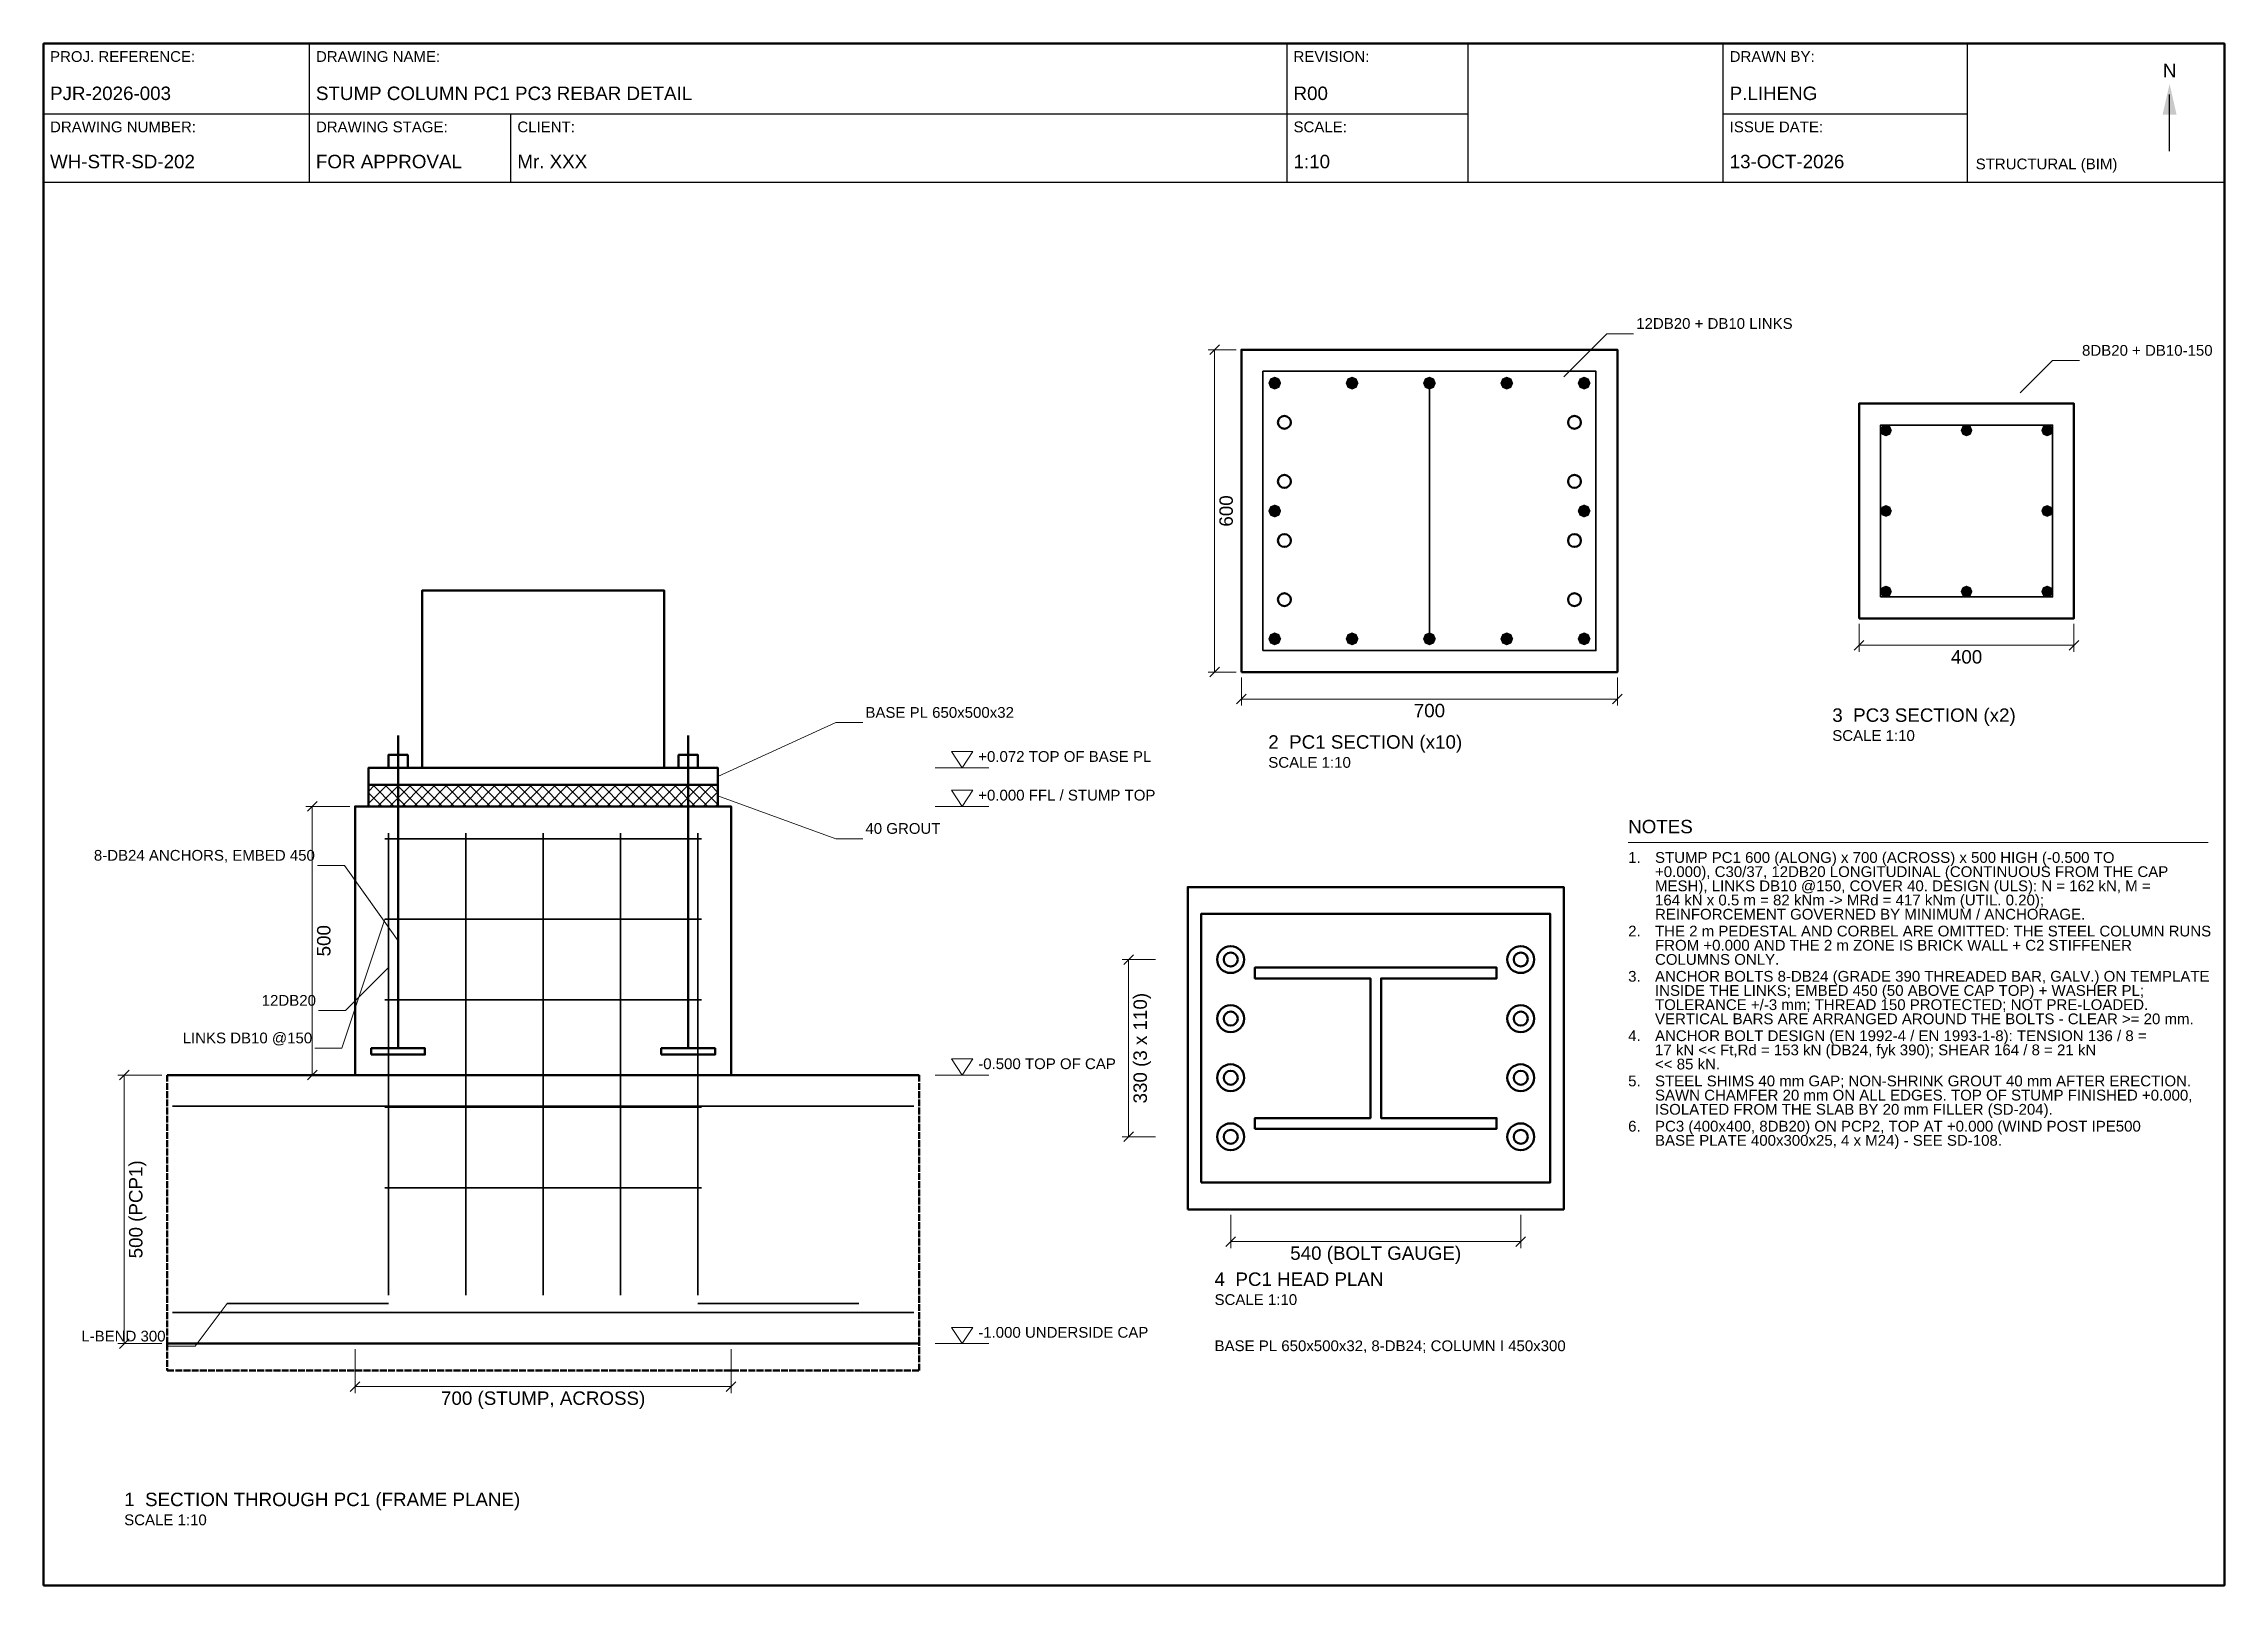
# Model space of a CAD drawing. Header units: millimetres. Extents: x 7 to 413, y 5 to 292.
import ezdxf
from ezdxf.enums import TextEntityAlignment as Align

# ---------------------------------------------------------------- set-up
doc = ezdxf.new("R2010")
doc.units = ezdxf.units.MM
doc.linetypes.add('DASHED', pattern=[1.524, 1.27, -0.254])
for name, color, linetype, lineweight in [('S-ANNO-DIMS', 7, 'Continuous', 18), ('S-ANNO-TEXT', 7, 'Continuous', 18), ('S-CONC-OUTLINE', 7, 'Continuous', 50), ('S-DETAIL-THIN', 8, 'Continuous', 18), ('S-HATCH-CONC', 8, 'Continuous', 18), ('S-REBAR', 1, 'Continuous', 35), ('S-STEEL-OUTLINE', 7, 'Continuous', 50), ('S-TBLK-BORDER', 7, 'Continuous', 50), ('S-TBLK-LINE', 7, 'Continuous', 25), ('S-TBLK-TEXT', 7, 'Continuous', 18)]:
    doc.layers.add(name, color=color, linetype=linetype, lineweight=lineweight)
doc.styles.add('TEXT_2.0', font='arial.ttf')
doc.styles.add('TEXT_2.5', font='arial.ttf')

# ---------------------------------------------------------------- blocks, each defined once
blk = doc.blocks.new('STR_TITLEBLOCK_A3')
at = {"layer": 'S-TBLK-BORDER'}
blk.add_lwpolyline([(7, 5), (413, 5), (413, 292), (7, 292)], close=True, dxfattribs=at)
at = {"layer": 'S-TBLK-LINE'}
for p, q in [((56.5, 266.2), (56.5, 292)), ((238.5, 266.2), (238.5, 292)), ((272.2, 266.2), (272.2, 292)), ((319.7, 266.2), (319.7, 292)), ((365.2, 266.2), (365.2, 292)), ((402.8, 272), (402.8, 282.5)), ((7, 278.9), (272.2, 278.9)), ((94, 266.2), (94, 278.9)), ((319.7, 278.9), (365.2, 278.9)), ((7, 266.2), (413, 266.2))]:
    blk.add_line(p, q, dxfattribs=at)
blk.add_solid([(401.5, 278.8), (404.1, 278.8), (402.8, 284.5)], dxfattribs=at)
at = {"layer": 'S-TBLK-TEXT', "color": 8, "style": 'TEXT_2.0'}
for s, p in [('PROJ. REFERENCE:', (8.2, 288.6)), ('DRAWING NAME:', (57.7, 288.6)), ('REVISION:', (239.7, 288.6)), ('DRAWN BY:', (320.9, 288.6)), ('DRAWING NUMBER:', (8.2, 275.5)), ('DRAWING STAGE:', (57.7, 275.5)), ('CLIENT:', (95.2, 275.5)), ('SCALE:', (239.7, 275.5)), ('ISSUE DATE:', (320.9, 275.5))]:
    blk.add_text(s, height=2, dxfattribs=at).set_placement(p)
at = {"layer": 'S-TBLK-TEXT', "style": 'TEXT_2.5'}
blk.add_text('N', height=2.5, dxfattribs=at).set_placement((402.8, 287), align=Align.MIDDLE_CENTER)
at = {"layer": 'S-TBLK-TEXT', "style": 'TEXT_2.0'}
blk.add_text('STRUCTURAL (BIM)', height=2, dxfattribs=at).set_placement((366.7, 268.6))
at = {"layer": 'S-TBLK-TEXT', "style": 'TEXT_2.5'}
for tag, p in [('PROJ_REFERENCE', (8.2, 281.5)), ('DRAWING_NAME', (57.7, 281.5)), ('REVISION', (239.7, 281.5)), ('DRAWN_BY', (320.9, 281.5)), ('DRAWING_NUMBER', (8.2, 268.8)), ('DRAWING_STAGE', (57.7, 268.8)), ('CLIENT', (95.2, 268.8)), ('SCALE', (239.7, 268.8)), ('ISSUE_DATE', (320.9, 268.8))]:
    blk.add_attdef(tag, p, '', height=2.5, dxfattribs=at)

msp = doc.modelspace()

# ---------------------------------------------------------------- hatches: boundary and pattern name
at = {"layer": 'S-HATCH-CONC'}
h = msp.add_hatch(dxfattribs=at)
h.set_pattern_fill('ANSI37', color=256, scale=0.5)
h.paths.add_polyline_path([(67.5, 150), (132.5, 150), (132.5, 154), (67.5, 154)])
at = {"layer": 'S-REBAR'}
for points in [[(237.4, 228.8), (237.05, 229.65), (236.2, 230), (235.35, 229.65), (235, 228.8), (235.35, 227.95), (236.2, 227.6), (237.05, 227.95)], [(251.8, 228.8), (251.45, 229.65), (250.6, 230), (249.75, 229.65), (249.4, 228.8), (249.75, 227.95), (250.6, 227.6), (251.45, 227.95)], [(266.2, 228.8), (265.85, 229.65), (265, 230), (264.15, 229.65), (263.8, 228.8), (264.15, 227.95), (265, 227.6), (265.85, 227.95)], [(280.6, 228.8), (280.25, 229.65), (279.4, 230), (278.55, 229.65), (278.2, 228.8), (278.55, 227.95), (279.4, 227.6), (280.25, 227.95)], [(295, 228.8), (294.65, 229.65), (293.8, 230), (292.95, 229.65), (292.6, 228.8), (292.95, 227.95), (293.8, 227.6), (294.65, 227.95)], [(351.1, 220), (350.78, 220.78), (350, 221.1), (349.22, 220.78), (348.9, 220), (349.22, 219.22), (350, 218.9), (350.78, 219.22)], [(366.1, 220), (365.78, 220.78), (365, 221.1), (364.22, 220.78), (363.9, 220), (364.22, 219.22), (365, 218.9), (365.78, 219.22)], [(381.1, 220), (380.78, 220.78), (380, 221.1), (379.22, 220.78), (378.9, 220), (379.22, 219.22), (380, 218.9), (380.78, 219.22)], [(237.4, 205), (237.05, 205.85), (236.2, 206.2), (235.35, 205.85), (235, 205), (235.35, 204.15), (236.2, 203.8), (237.05, 204.15)], [(295, 205), (294.65, 205.85), (293.8, 206.2), (292.95, 205.85), (292.6, 205), (292.95, 204.15), (293.8, 203.8), (294.65, 204.15)], [(351.1, 205), (350.78, 205.78), (350, 206.1), (349.22, 205.78), (348.9, 205), (349.22, 204.22), (350, 203.9), (350.78, 204.22)], [(381.1, 205), (380.78, 205.78), (380, 206.1), (379.22, 205.78), (378.9, 205), (379.22, 204.22), (380, 203.9), (380.78, 204.22)], [(351.1, 190), (350.78, 190.78), (350, 191.1), (349.22, 190.78), (348.9, 190), (349.22, 189.22), (350, 188.9), (350.78, 189.22)], [(366.1, 190), (365.78, 190.78), (365, 191.1), (364.22, 190.78), (363.9, 190), (364.22, 189.22), (365, 188.9), (365.78, 189.22)], [(381.1, 190), (380.78, 190.78), (380, 191.1), (379.22, 190.78), (378.9, 190), (379.22, 189.22), (380, 188.9), (380.78, 189.22)], [(237.4, 181.2), (237.05, 182.05), (236.2, 182.4), (235.35, 182.05), (235, 181.2), (235.35, 180.35), (236.2, 180), (237.05, 180.35)], [(251.8, 181.2), (251.45, 182.05), (250.6, 182.4), (249.75, 182.05), (249.4, 181.2), (249.75, 180.35), (250.6, 180), (251.45, 180.35)], [(266.2, 181.2), (265.85, 182.05), (265, 182.4), (264.15, 182.05), (263.8, 181.2), (264.15, 180.35), (265, 180), (265.85, 180.35)], [(280.6, 181.2), (280.25, 182.05), (279.4, 182.4), (278.55, 182.05), (278.2, 181.2), (278.55, 180.35), (279.4, 180), (280.25, 180.35)], [(295, 181.2), (294.65, 182.05), (293.8, 182.4), (292.95, 182.05), (292.6, 181.2), (292.95, 180.35), (293.8, 180), (294.65, 180.35)]]:
    msp.add_hatch(color=256, dxfattribs=at).paths.add_polyline_path(points)

# ---------------------------------------------------------------- linework, layer by layer
at = {"layer": 'S-ANNO-DIMS'}
for p, q in [((224.1, 234.1), (225.9, 235.9)), ((229, 235), (223.8, 235)), ((225, 175), (225, 235)), ((345, 184), (345, 178.8)), ((385, 184), (385, 178.8)), ((344.1, 179.1), (345.9, 180.9)), ((345, 180), (385, 180)), ((384.1, 179.1), (385.9, 180.9)), ((229, 175), (223.8, 175)), ((224.1, 174.1), (225.9, 175.9)), ((229.1, 169.1), (230.9, 170.9)), ((230, 174), (230, 168.8)), ((299.1, 169.1), (300.9, 170.9)), ((300, 174), (300, 168.8)), ((230, 170), (300, 170)), ((173, 157.2), (183, 157.2)), ((56.1, 149.1), (57.9, 150.9)), ((64, 150), (55.8, 150)), ((57, 100), (57, 150)), ((173, 150), (183, 150)), ((208.1, 120.6), (209.9, 122.4)), ((214, 121.5), (207.8, 121.5)), ((209, 88.5), (209, 121.5)), ((29, 100), (20.8, 100)), ((21.1, 99.1), (22.9, 100.9)), ((22, 50), (22, 100)), ((64, 100), (55.8, 100)), ((56.1, 99.1), (57.9, 100.9)), ((173, 100), (183, 100)), ((208.1, 87.6), (209.9, 89.4)), ((214, 88.5), (207.8, 88.5)), ((228, 74), (228, 67.8)), ((282, 74), (282, 67.8)), ((227.1, 68.1), (228.9, 69.9)), ((281.1, 68.1), (282.9, 69.9)), ((228, 69), (282, 69)), ((29, 50), (20.8, 50)), ((21.1, 49.1), (22.9, 50.9)), ((65, 49), (65, 40.8)), ((135, 49), (135, 40.8)), ((173, 50), (183, 50)), ((64.1, 41.1), (65.9, 42.9)), ((65, 42), (135, 42)), ((134.1, 41.1), (135.9, 42.9))]:
    msp.add_line(p, q, dxfattribs=at)
for points in [[(178, 157.2), (180, 160.2), (176, 160.2)], [(178, 150), (180, 153), (176, 153)], [(178, 100), (180, 103), (176, 103)], [(178, 50), (180, 53), (176, 53)]]:
    msp.add_lwpolyline(points, close=True, dxfattribs=at)
at = {"layer": 'S-ANNO-TEXT'}
for p, q in [((290, 230), (298, 238)), ((298, 238), (303, 238)), ((375, 227), (381, 233)), ((381, 233), (386, 233)), ((132.5, 155.6), (154.5, 165.6)), ((154.5, 165.6), (159.5, 165.6)), ((132.5, 152), (154.5, 144)), ((154.5, 144), (159.5, 144)), ((302, 143.3), (410, 143.3)), ((63, 139), (58, 139)), ((73, 125), (63, 139)), ((70.5, 129), (62.5, 105)), ((71.2, 120), (63.2, 112)), ((63.2, 112), (58.2, 112)), ((62.5, 105), (57.5, 105)), ((41.2, 57.5), (35.2, 49.5)), ((35.2, 49.5), (30.2, 49.5))]:
    msp.add_line(p, q, dxfattribs=at)
at = {"layer": 'S-CONC-OUTLINE', "linetype": 'DASHED'}
for p, q in [((30, 50), (30, 100)), ((170, 50), (170, 100))]:
    msp.add_line(p, q, dxfattribs=at)
at = {"layer": 'S-CONC-OUTLINE'}
for points in [[(230, 175), (300, 175), (300, 235), (230, 235)], [(345, 185), (385, 185), (385, 225), (345, 225)], [(67.5, 150), (132.5, 150), (132.5, 154), (67.5, 154)], [(65, 100), (135, 100), (135, 150), (65, 150)], [(220, 75), (290, 75), (290, 135), (220, 135)]]:
    msp.add_lwpolyline(points, close=True, dxfattribs=at)
for points in [[(30, 100), (170, 100)], [(30, 50), (170, 50)]]:
    msp.add_lwpolyline(points, dxfattribs=at)
at = {"layer": 'S-CONC-OUTLINE', "linetype": 'DASHED'}
msp.add_lwpolyline([(30, 45), (170, 45), (170, 50), (30, 50)], close=True, dxfattribs=at)
at = {"layer": 'S-REBAR'}
for p, q in [((265, 181.2), (265, 228.8)), ((70.5, 144), (129.5, 144)), ((71.2, 59), (71.2, 145)), ((85.6, 59), (85.6, 145)), ((100, 59), (100, 145)), ((114.4, 59), (114.4, 145)), ((128.8, 59), (128.8, 145)), ((70.5, 129), (129.5, 129)), ((70.5, 114), (129.5, 114)), ((31, 94.2), (169, 94.2)), ((70.5, 94), (129.5, 94)), ((70.5, 79), (129.5, 79)), ((31, 55.8), (169, 55.8))]:
    msp.add_line(p, q, dxfattribs=at)
for points in [[(234, 179), (296, 179), (296, 231), (234, 231)], [(349, 189), (381, 189), (381, 221), (349, 221)]]:
    msp.add_lwpolyline(points, close=True, dxfattribs=at)
for points in [[(71.2, 57.5), (41.2, 57.5)], [(128.8, 57.5), (158.8, 57.5)]]:
    msp.add_lwpolyline(points, dxfattribs=at)
at = {"layer": 'S-STEEL-OUTLINE'}
for p, q in [((77.5, 190.2), (122.5, 190.2)), ((73, 163.2), (73, 105)), ((127, 163.2), (127, 105))]:
    msp.add_line(p, q, dxfattribs=at)
for points in [[(77.5, 157.2), (122.5, 157.2), (122.5, 190.2), (77.5, 190.2)], [(71.2, 157.2), (74.8, 157.2), (74.8, 159.6), (71.2, 159.6)], [(125.2, 157.2), (128.8, 157.2), (128.8, 159.6), (125.2, 159.6)], [(67.5, 154), (132.5, 154), (132.5, 157.2), (67.5, 157.2)], [(222.5, 80), (287.5, 80), (287.5, 130), (222.5, 130)], [(232.5, 90), (277.5, 90), (277.5, 92), (256, 92), (256, 118), (277.5, 118), (277.5, 120), (232.5, 120), (232.5, 118), (254, 118), (254, 92), (232.5, 92)], [(68, 103.8), (78, 103.8), (78, 105), (68, 105)], [(122, 103.8), (132, 103.8), (132, 105), (122, 105)]]:
    msp.add_lwpolyline(points, close=True, dxfattribs=at)
for centre, radius in [((238, 221.5), 1.2), ((292, 221.5), 1.2), ((238, 210.5), 1.2), ((292, 210.5), 1.2), ((238, 199.5), 1.2), ((292, 199.5), 1.2), ((238, 188.5), 1.2), ((292, 188.5), 1.2), ((228, 121.5), 2.5), ((228, 121.5), 1.3), ((282, 121.5), 2.5), ((282, 121.5), 1.3), ((228, 110.5), 2.5), ((228, 110.5), 1.3), ((282, 110.5), 2.5), ((282, 110.5), 1.3), ((228, 99.5), 2.5), ((282, 99.5), 2.5), ((228, 99.5), 1.3), ((282, 99.5), 1.3), ((228, 88.5), 2.5), ((228, 88.5), 1.3), ((282, 88.5), 2.5), ((282, 88.5), 1.3)]:
    msp.add_circle(centre, radius, dxfattribs=at)

# ---------------------------------------------------------------- block references
at = {"layer": 'S-TBLK-LINE'}
msp.add_blockref('STR_TITLEBLOCK_A3', (0, 0), dxfattribs=at).add_auto_attribs({'PROJ_REFERENCE': 'PJR-2026-003', 'DRAWING_NAME': 'STUMP COLUMN PC1 PC3 REBAR DETAIL', 'REVISION': 'R00', 'DRAWN_BY': 'P.LIHENG', 'DRAWING_NUMBER': 'WH-STR-SD-202', 'DRAWING_STAGE': 'FOR APPROVAL', 'CLIENT': 'Mr. XXX', 'SCALE': '1:10', 'ISSUE_DATE': '13-OCT-2026'})

# ---------------------------------------------------------------- texts
at = {"layer": 'S-ANNO-DIMS', "style": 'TEXT_2.5'}
for s, p in [('600', (225.9, 205)), ('500', (57.9, 125)), ('330 (3 x 110)', (209.9, 105)), ('500 (PCP1)', (22.9, 75))]:
    msp.add_text(s, height=2.5, rotation=90, dxfattribs=at).set_placement(p, align=Align.TOP_CENTER)
for s, p in [('400', (365, 179.1)), ('700', (265, 169.1)), ('540 (BOLT GAUGE)', (255, 68.1)), ('700 (STUMP, ACROSS)', (100, 41.1))]:
    msp.add_text(s, height=2.5, dxfattribs=at).set_placement(p, align=Align.TOP_CENTER)
at = {"layer": 'S-ANNO-DIMS', "style": 'TEXT_2.0'}
for s, p in [('+0.072 TOP OF BASE PL', (181, 157.7)), ('+0.000 FFL / STUMP TOP', (181, 150.5)), ('-0.500 TOP OF CAP', (181, 100.5)), ('-1.000 UNDERSIDE CAP', (181, 50.5))]:
    msp.add_text(s, height=2, dxfattribs=at).set_placement(p, align=Align.BOTTOM_LEFT)
at = {"layer": 'S-ANNO-TEXT'}
for s, height, style, p in [('12DB20 + DB10 LINKS', 2, 'TEXT_2.0', (303.5, 238.3)), ('8DB20 + DB10-150', 2, 'TEXT_2.0', (386.5, 233.3)), ('BASE PL 650x500x32', 2, 'TEXT_2.0', (160, 165.9)), ('3  PC3 SECTION (x2)', 2.5, 'TEXT_2.5', (340, 165)), ('2  PC1 SECTION (x10)', 2.5, 'TEXT_2.5', (235, 160)), ('40 GROUT', 2, 'TEXT_2.0', (160, 144.3)), ('4  PC1 HEAD PLAN', 2.5, 'TEXT_2.5', (225, 60)), ('1  SECTION THROUGH PC1 (FRAME PLANE)', 2.5, 'TEXT_2.5', (22, 19))]:
    msp.add_text(s, height=height, dxfattribs=dict(at, style=style)).set_placement(p, align=Align.BOTTOM_LEFT)
for s, height, style, p in [('NOTES', 2.5, 'TEXT_2.5', (302, 147.5)), ('1.', 2, 'TEXT_2.0', (302, 141.5)), ('STUMP PC1 600 (ALONG) x 700 (ACROSS) x 500 HIGH (-0.500 TO', 2, 'TEXT_2.0', (307, 141.5)), ('+0.000), C30/37, 12DB20 LONGITUDINAL (CONTINUOUS FROM THE CAP', 2, 'TEXT_2.0', (307, 138.86)), ('MESH), LINKS DB10 @150, COVER 40. DESIGN (ULS): N = 162 kN, M =', 2, 'TEXT_2.0', (307, 136.22)), ('164 kN x 0.5 m = 82 kNm -> MRd = 417 kNm (UTIL. 0.20);', 2, 'TEXT_2.0', (307, 133.58)), ('REINFORCEMENT GOVERNED BY MINIMUM / ANCHORAGE.', 2, 'TEXT_2.0', (307, 130.94)), ('2.', 2, 'TEXT_2.0', (302, 127.8)), ('THE 2 m PEDESTAL AND CORBEL ARE OMITTED: THE STEEL COLUMN RUNS', 2, 'TEXT_2.0', (307, 127.8)), ('COLUMNS ONLY.', 2, 'TEXT_2.0', (307, 122.52)), ('FROM +0.000 AND THE 2 m ZONE IS BRICK WALL + C2 STIFFENER', 2, 'TEXT_2.0', (307, 125.16)), ('3.', 2, 'TEXT_2.0', (302, 119.38)), ('ANCHOR BOLTS 8-DB24 (GRADE 390 THREADED BAR, GALV.) ON TEMPLATE', 2, 'TEXT_2.0', (307, 119.38)), ('TOLERANCE +/-3 mm; THREAD 150 PROTECTED; NOT PRE-LOADED.', 2, 'TEXT_2.0', (307, 114.1)), ('INSIDE THE LINKS; EMBED 450 (50 ABOVE CAP TOP) + WASHER PL;', 2, 'TEXT_2.0', (307, 116.74)), ('VERTICAL BARS ARE ARRANGED AROUND THE BOLTS - CLEAR >= 20 mm.', 2, 'TEXT_2.0', (307, 111.46)), ('4.', 2, 'TEXT_2.0', (302, 108.32)), ('ANCHOR BOLT DESIGN (EN 1992-4 / EN 1993-1-8): TENSION 136 / 8 =', 2, 'TEXT_2.0', (307, 108.32)), ('17 kN << Ft,Rd = 153 kN (DB24, fyk 390); SHEAR 164 / 8 = 21 kN', 2, 'TEXT_2.0', (307, 105.68)), ('<< 85 kN.', 2, 'TEXT_2.0', (307, 103.04)), ('5.', 2, 'TEXT_2.0', (302, 99.9)), ('STEEL SHIMS 40 mm GAP; NON-SHRINK GROUT 40 mm AFTER ERECTION.', 2, 'TEXT_2.0', (307, 99.9)), ('SAWN CHAMFER 20 mm ON ALL EDGES. TOP OF STUMP FINISHED +0.000,', 2, 'TEXT_2.0', (307, 97.26)), ('ISOLATED FROM THE SLAB BY 20 mm FILLER (SD-204).', 2, 'TEXT_2.0', (307, 94.62)), ('6.', 2, 'TEXT_2.0', (302, 91.48)), ('PC3 (400x400, 8DB20) ON PCP2, TOP AT +0.000 (WIND POST IPE500', 2, 'TEXT_2.0', (307, 91.48)), ('BASE PLATE 400x300x25, 4 x M24) - SEE SD-108.', 2, 'TEXT_2.0', (307, 88.84))]:
    msp.add_text(s, height=height, dxfattribs=dict(at, style=style)).set_placement(p, align=Align.TOP_LEFT)
at = {"layer": 'S-ANNO-TEXT', "style": 'TEXT_2.0'}
for s, p in [('8-DB24 ANCHORS, EMBED 450', (57.5, 139.3)), ('12DB20', (57.7, 112.3)), ('LINKS DB10 @150', (57, 105.3)), ('L-BEND 300', (29.7, 49.8))]:
    msp.add_text(s, height=2, dxfattribs=at).set_placement(p, align=Align.BOTTOM_RIGHT)
at = {"layer": 'S-DETAIL-THIN', "style": 'TEXT_2.0'}
for s, p in [('SCALE 1:10', (340, 161.6)), ('SCALE 1:10', (235, 156.6)), ('SCALE 1:10', (225, 56.6)), ('BASE PL 650x500x32, 8-DB24; COLUMN I 450x300', (225, 48)), ('SCALE 1:10', (22, 15.6))]:
    msp.add_text(s, height=2, dxfattribs=at).set_placement(p, align=Align.BOTTOM_LEFT)

doc.saveas('drawing.dxf')
